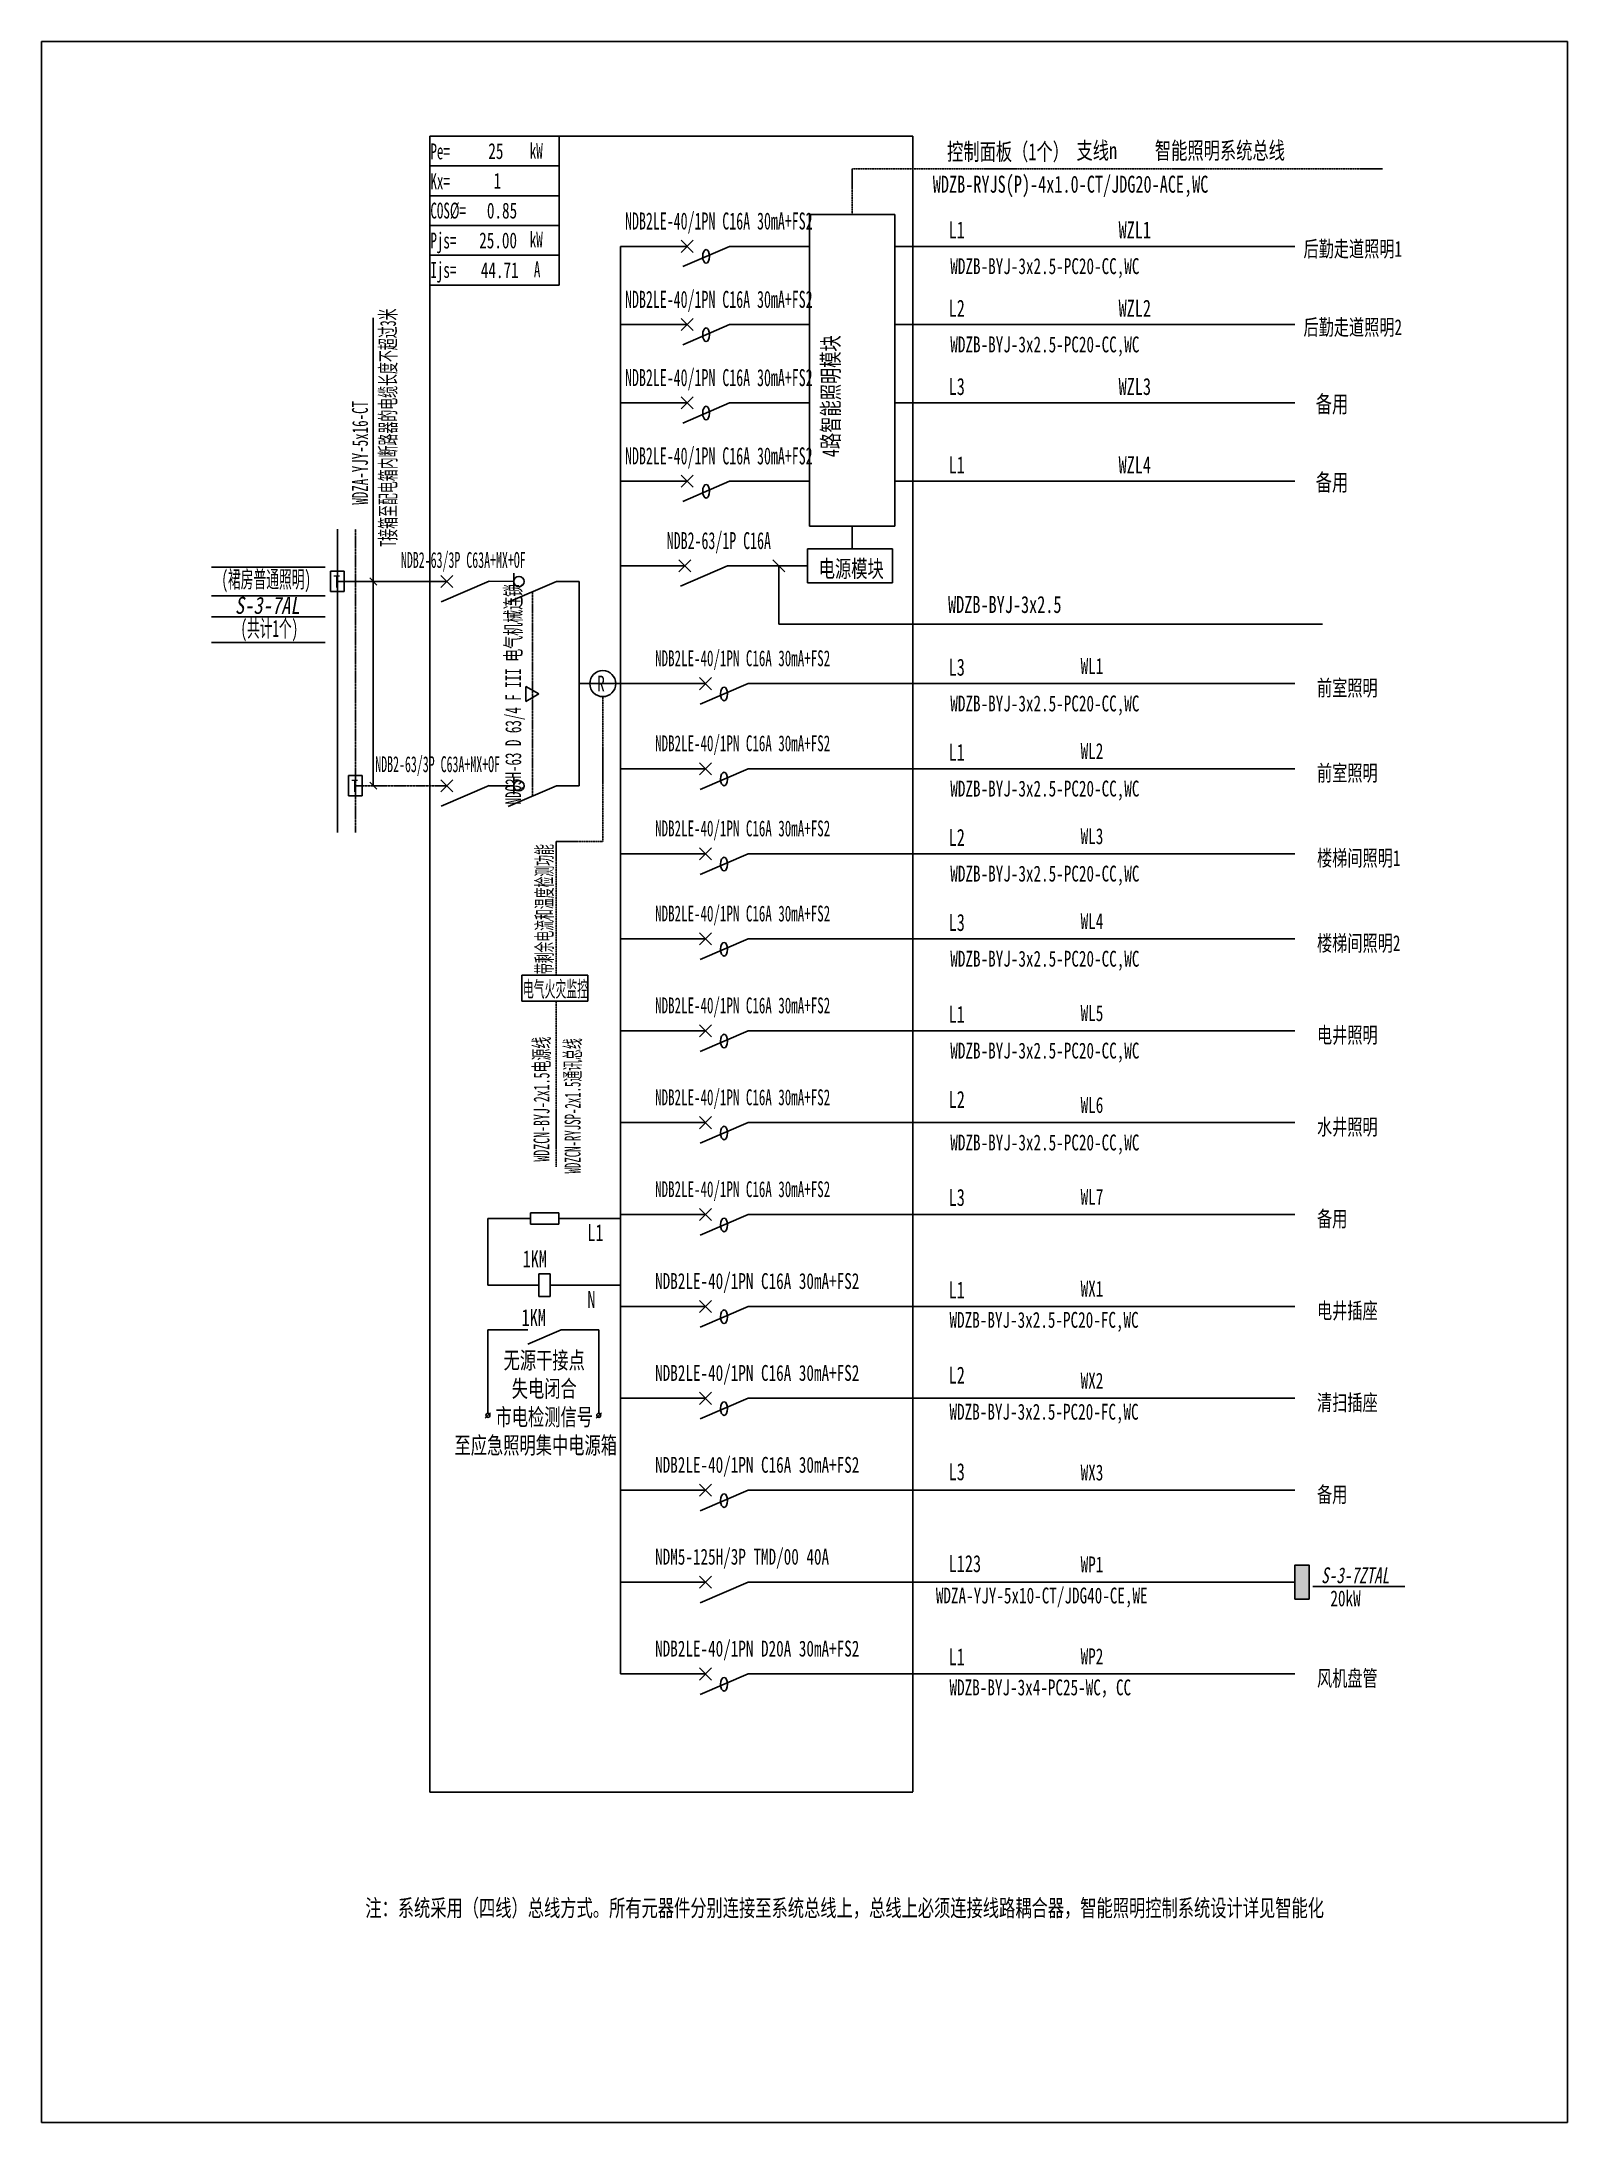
# Model space of a CAD drawing. Extents: x 235720 to 237682, y 325862 to 328536.
import ezdxf
from ezdxf.enums import TextEntityAlignment as Align

# ---------------------------------------------------------------- set-up
doc = ezdxf.new("R2010")
doc.units = 0
doc.header["$MEASUREMENT"] = 0
for name, pattern in [('DASH', [0.35, 0.25, -0.1]), ('DASHDOT', [1, 0.5, -0.25, 0, -0.25]), ('DASHDOT2', [0.5, 0.25, -0.125, 0, -0.125]), ('DASHDOTX2', [2, 1, -0.5, 0, -0.5]), ('DASHED', [0.75, 0.5, -0.25])]:
    doc.linetypes.add(name, pattern=pattern)
for name, color, linetype in [('D_E_Eqpm(强电设备)', 100, 'Continuous'), ('D_E_Eqpm（强电设备）', 100, 'Continuous'), ('D_E_Text(强电文字)', 51, 'Continuous'), ('D_E_Text（强电文字）', 51, 'Continuous'), ('D_E_Tray（强电普通桥架）', 51, 'Continuous'), ('D_E_Wire(强电线缆)', 10, 'Continuous'), ('D_E_WireEm（强电应急照明线缆）', 10, 'DASHED'), ('D_E_Wire（强电线缆）', 10, 'Continuous'), ('D_El_Eqpm（弱电设备）', 100, 'Continuous'), ('D_El_Text（弱电文字）', 51, 'Continuous'), ('DQ-漏电火灾', 80, 'Continuous'), ('DQ_Eqpm', 100, 'Continuous'), ('E_E_Eqpm（强电设备）', 100, 'Continuous'), ('E_E_Wire（强电线缆）', 10, 'Continuous'), ('FL04GGFW_E72-配电箱系统图-塔楼部分$0$D_E_Text（强电文字）', 51, 'Continuous'), ('FL09U293_E72-地下室配电箱系统图$0$D_E_Eqpm（强电设备）', 100, 'Continuous'), ('系统图', 220, 'Continuous')]:
    doc.layers.add(name, color=color, linetype=linetype)
doc.styles.add('FL04GGFW_E72-配电箱系统图-塔楼部分$0$电气', font='', dxfattribs={"width": 0.7})
doc.styles.add('电气', font='', dxfattribs={"width": 0.7})
doc.styles.add('电气箱', font='simhei.ttf', dxfattribs={"width": 0.8, "oblique": 10})
doc.styles.get('FL04GGFW_E72-配电箱系统图-塔楼部分$0$电气').set_extended_font_data('SimSun')
doc.styles.get('电气').set_extended_font_data('SimSun')

msp = doc.modelspace()

# ---------------------------------------------------------------- hatches: boundary and pattern name
at = {"layer": 'D_E_Eqpm（强电设备）'}
msp.add_hatch(color=51, dxfattribs=at).paths.add_polyline_path([(237331.4, 326577.8), (237349.6, 326577.8), (237349.6, 326534.1), (237331.4, 326534.1)])

# ---------------------------------------------------------------- linework, layer by layer
at = {"linetype": 'DASHED'}
for p, q in [((236219.6, 328414.5, 0), (236840.2, 328414.5, 0)), ((236219.6, 326285.8, 0), (236219.6, 328414.5, 0)), ((236840.2, 328414.5, 0), (236840.2, 326285.8, 0)), ((236840.2, 326285.8, 0), (236219.6, 326285.8, 0))]:
    msp.add_line(p, q, dxfattribs=at)
for p, q in [((235939, 327860.6, 0), (236084.9, 327860.6, 0)), ((235939, 327823.8, 0), (236084.9, 327823.8, 0)), ((235939, 327796.5, 0), (236084.9, 327796.5, 0)), ((235939, 327763.5, 0), (236084.9, 327763.5, 0))]:
    msp.add_line(p, q)
at = {"layer": 'D_E_Eqpm(强电设备)'}
for p, q in [((236233.5, 327834.3, 0), (236248.9, 327849.7, 0)), ((236248.9, 327834.3, 0), (236233.5, 327849.7, 0)), ((236233.5, 327571.8, 0), (236248.9, 327587.2, 0)), ((236248.9, 327571.8, 0), (236233.5, 327587.2, 0))]:
    msp.add_line(p, q, dxfattribs=at)
at = {"layer": 'D_E_Eqpm（强电设备）'}
for p, q in [((236816.9, 328313.6, 0), (236707.5, 328313.6, 0)), ((236707.5, 328313.6, 0), (236707.5, 327913, 0)), ((236816.9, 327913, 0), (236816.9, 328313.6, 0)), ((236707.5, 327913, 0), (236816.9, 327913, 0)), ((236704.7, 327884, 0), (236814.1, 327884, 0)), ((236704.7, 327840.2, 0), (236704.7, 327884, 0)), ((236814.1, 327884, 0), (236814.1, 327840.2, 0)), ((236382.1, 327842, 0), (236320.3, 327815.5, 0)), ((236327.4, 327831.1, 0), (236327.4, 327852.9, 0)), ((236814.1, 327840.2, 0), (236704.7, 327840.2, 0)), ((236359.6, 327697.5, 0), (236342.8, 327707.3, 0)), ((236342.8, 327707.3, 0), (236342.8, 327687.8, 0)), ((236566.1, 327703, 0), (236581.5, 327718.5, 0)), ((236581.5, 327703, 0), (236566.1, 327718.5, 0)), ((236628.5, 327710.8, 0), (236566.8, 327684.3, 0)), ((236342.8, 327687.8, 0), (236359.6, 327697.5, 0)), ((236566.1, 327593.7, 0), (236581.5, 327609.1, 0)), ((236581.5, 327593.7, 0), (236566.1, 327609.1, 0)), ((236628.5, 327601.4, 0), (236566.8, 327574.9, 0)), ((236382.1, 327579.5, 0), (236320.3, 327553, 0)), ((236327.4, 327568.6, 0), (236327.4, 327590.5, 0)), ((236566.1, 327484.3, 0), (236581.5, 327499.8, 0)), ((236581.5, 327484.3, 0), (236566.1, 327499.8, 0)), ((236628.5, 327492, 0), (236566.8, 327465.6, 0)), ((236566.1, 327374.9, 0), (236581.5, 327390.4, 0)), ((236581.5, 327374.9, 0), (236566.1, 327390.4, 0)), ((236628.5, 327382.6, 0), (236566.8, 327356.2, 0)), ((236566.1, 327256.8, 0), (236581.5, 327272.3, 0)), ((236581.5, 327256.8, 0), (236566.1, 327272.3, 0)), ((236628.5, 327264.5, 0), (236566.8, 327238.1, 0)), ((236566.1, 327138.7, 0), (236581.5, 327154.2, 0)), ((236581.5, 327138.7, 0), (236566.1, 327154.2, 0)), ((236628.5, 327146.5, 0), (236566.8, 327120, 0)), ((236348.7, 327030.7, 0), (236385.1, 327030.7, 0)), ((236348.7, 327016.1, 0), (236348.7, 327030.7, 0)), ((236385.1, 327016.1, 0), (236348.7, 327016.1, 0)), ((236385.1, 327030.7, 0), (236385.1, 327016.1, 0)), ((236566.1, 327020.6, 0), (236581.5, 327036.1, 0)), ((236581.5, 327020.6, 0), (236566.1, 327036.1, 0)), ((236628.5, 327028.4, 0), (236566.8, 327001.9, 0)), ((236374.2, 326952.2, 0), (236359.6, 326952.2, 0)), ((236359.6, 326952.2, 0), (236359.6, 326923, 0)), ((236374.2, 326923, 0), (236374.2, 326952.2, 0)), ((236359.6, 326923, 0), (236374.2, 326923, 0)), ((236566.1, 326902.5, 0), (236581.5, 326918, 0)), ((236581.5, 326902.5, 0), (236566.1, 326918, 0)), ((236628.5, 326910.3, 0), (236566.8, 326883.8, 0)), ((236388.4, 326880.1, 0), (236345.3, 326861.6, 0)), ((236566.1, 326784.4, 0), (236581.5, 326799.9, 0)), ((236581.5, 326784.4, 0), (236566.1, 326799.9, 0)), ((236290.7, 326766.7, 0), (236297.6, 326773.7, 0)), ((236433.1, 326766.7, 0), (236440.1, 326773.7, 0)), ((236628.5, 326792.2, 0), (236566.8, 326765.7, 0)), ((236566.1, 326666.3, 0), (236581.5, 326681.8, 0)), ((236581.5, 326666.3, 0), (236566.1, 326681.8, 0)), ((236628.5, 326674.1, 0), (236566.8, 326647.6, 0)), ((236566.1, 326548.2, 0), (236581.5, 326563.7, 0)), ((236581.5, 326548.2, 0), (236566.1, 326563.7, 0)), ((236628.5, 326556, 0), (236566.8, 326529.5, 0)), ((236566.1, 326430.1, 0), (236581.5, 326445.6, 0)), ((236581.5, 326430.1, 0), (236566.1, 326445.6, 0)), ((236628.5, 326437.9, 0), (236566.8, 326411.4, 0))]:
    msp.add_line(p, q, dxfattribs=at)
at = {"layer": 'D_E_Eqpm（强电设备）', "linetype": 'DASH'}
msp.add_line((236351.2, 327566.3, 0), (236351.2, 327828.8, 0), dxfattribs=at)
at = {"layer": 'D_E_Eqpm（强电设备）', "elevation": 0}
msp.add_lwpolyline([(237349.6, 326534.1), (237349.6, 326577.8), (237331.4, 326577.8), (237331.4, 326534.1)], close=True, dxfattribs=at)
at = {"layer": 'D_E_Eqpm（强电设备）'}
for centre, radius in [((236334, 327842, 0), 6.65), ((236334, 327579.5, 0), 6.65), ((236294.1, 326770.2, 0), 2.62), ((236436.6, 326770.2, 0), 2.62)]:
    msp.add_circle(centre, radius, dxfattribs=at)
for centre in [(236574.6, 328259.9, 0), (236574.6, 328159.3, 0), (236574.6, 328058.6, 0), (236574.6, 327958, 0), (236597.6, 327697.5, 0), (236597.6, 327588.2, 0), (236597.6, 327478.8, 0), (236597.6, 327369.4, 0), (236597.6, 327251.3, 0), (236597.6, 327133.2, 0), (236597.6, 327015.1, 0), (236597.6, 326897, 0), (236597.6, 326778.9, 0), (236597.6, 326660.8, 0), (236597.6, 326424.6, 0)]:
    msp.add_ellipse(centre, major_axis=(0, 8.81), ratio=0.500475, dxfattribs=at)
at = {"layer": 'D_E_Text(强电文字)', "color": 51}
for p, q in [((236146.8, 327579.5, 0), (236146.8, 328181.1, 0)), ((236142.3, 327846.6, 0), (236151.4, 327837.4, 0)), ((236142.3, 327584.1, 0), (236151.4, 327575, 0))]:
    msp.add_line(p, q, dxfattribs=at)
at = {"layer": 'D_E_Text（强电文字）'}
for p, q in [((236219.6, 328414.5, 0), (236385.5, 328414.5, 0)), ((236219.6, 328414.5, 0), (236219.6, 328223.1, 0)), ((236385.5, 328414.5, 0), (236385.5, 328223.1, 0)), ((236219.6, 328376.2, 0), (236385.5, 328376.2, 0)), ((236219.6, 328337.9, 0), (236385.5, 328337.9, 0)), ((236219.6, 328299.7, 0), (236385.5, 328299.7, 0)), ((236219.6, 328261.4, 0), (236385.5, 328261.4, 0)), ((236219.6, 328223.1, 0), (236385.5, 328223.1, 0)), ((237472.4, 326550.3, 0), (237354.4, 326550.3, 0))]:
    msp.add_line(p, q, dxfattribs=at)
at = {"layer": 'D_E_Wire(强电线缆)'}
for p, q in [((236464.4, 326437.9, 0), (236464.4, 328272.8, 0)), ((236100.6, 327519.3, 0), (236100.6, 327909.5, 0)), ((236100.6, 327842, 0), (236241.2, 327842, 0))]:
    msp.add_line(p, q, dxfattribs=at)
at = {"layer": 'D_E_Wire(强电线缆)', "color": 10}
for p, q in [((236464.4, 328272.8, 0), (236550.1, 328272.8, 0)), ((236604.8, 328272.8, 0), (236707.5, 328272.8, 0)), ((236816.9, 328272.8, 0), (237331.4, 328272.8, 0)), ((236464.4, 328172.2, 0), (236550.1, 328172.2, 0)), ((236604.8, 328172.2, 0), (236707.5, 328172.2, 0)), ((236816.9, 328172.2, 0), (237331.4, 328172.2, 0)), ((236464.4, 328071.6, 0), (236550.1, 328071.6, 0)), ((236604.8, 328071.6, 0), (236707.5, 328071.6, 0)), ((236816.9, 328071.6, 0), (237331.4, 328071.6, 0)), ((236464.4, 327970.9, 0), (236550.1, 327970.9, 0)), ((236604.8, 327970.9, 0), (236707.5, 327970.9, 0)), ((236816.9, 327970.9, 0), (237331.4, 327970.9, 0)), ((236464.4, 327862.1, 0), (236547.2, 327862.1, 0)), ((236601.9, 327862.1, 0), (236704.7, 327862.1, 0)), ((236628.5, 327382.6, 0), (236807.1, 327382.6, 0)), ((236807.1, 327382.6, 0), (237331.4, 327382.6, 0))]:
    msp.add_line(p, q, dxfattribs=at)
at = {"layer": 'D_E_Wire(强电线缆)', "linetype": 'DASH'}
for p, q in [((236123.9, 327519.3, 0), (236123.9, 327909.5, 0)), ((236123.9, 327579.5, 0), (236241.2, 327579.5, 0))]:
    msp.add_line(p, q, dxfattribs=at)
at = {"layer": 'D_E_WireEm（强电应急照明线缆）'}
msp.add_line((236327.4, 327579.5, 0), (236294.8, 327579.5, 0), dxfattribs=at)
at = {"layer": 'D_E_Wire（强电线缆）', "linetype": 'DASHDOT2'}
for p, q in [((236762.2, 328372.6, 0), (237443.7, 328372.6, 0)), ((236762.2, 328313.6, 0), (236762.2, 328372.6, 0))]:
    msp.add_line(p, q, dxfattribs=at)
at = {"layer": 'D_E_Wire（强电线缆）'}
for p, q in [((236295.7, 327842.4, 0), (236327.4, 327842, 0)), ((236382.1, 327842, 0), (236411.6, 327842, 0)), ((236411.6, 327579.5, 0), (236411.6, 327842, 0)), ((236411.6, 327710.8, 0), (236464.4, 327710.8, 0)), ((236464.4, 327710.8, 0), (236573.8, 327710.8, 0)), ((236628.5, 327710.8, 0), (237331.4, 327710.8, 0)), ((236464.4, 327601.4, 0), (236573.8, 327601.4, 0)), ((236628.5, 327601.4, 0), (237331.4, 327601.4, 0)), ((236382.1, 327579.5, 0), (236411.6, 327579.5, 0)), ((236464.4, 327492, 0), (236573.8, 327492, 0)), ((236628.5, 327492, 0), (237331.4, 327492, 0)), ((236464.4, 327382.6, 0), (236573.8, 327382.6, 0)), ((236464.4, 327264.5, 0), (236573.8, 327264.5, 0)), ((236628.5, 327264.5, 0), (237331.4, 327264.5, 0)), ((236464.4, 327146.5, 0), (236573.8, 327146.5, 0)), ((236628.5, 327146.5, 0), (237331.4, 327146.5, 0)), ((236464.4, 327028.4, 0), (236573.8, 327028.4, 0)), ((236628.5, 327028.4, 0), (237331.4, 327028.4, 0)), ((236464.4, 326910.3, 0), (236573.8, 326910.3, 0)), ((236628.5, 326910.3, 0), (237331.4, 326910.3, 0)), ((236464.4, 326792.2, 0), (236573.8, 326792.2, 0)), ((236628.5, 326792.2, 0), (237331.4, 326792.2, 0)), ((236464.4, 326674.1, 0), (236573.8, 326674.1, 0)), ((236628.5, 326674.1, 0), (237331.4, 326674.1, 0)), ((236464.4, 326556, 0), (236573.8, 326556, 0)), ((236628.5, 326556, 0), (237331.4, 326556, 0)), ((236464.4, 326437.9, 0), (236573.8, 326437.9, 0)), ((236628.5, 326437.9, 0), (237331.4, 326437.9, 0))]:
    msp.add_line(p, q, dxfattribs=at)
at = {"layer": 'D_E_Wire（强电线缆）', "ltscale": 3.5}
for p, q in [((236294.1, 327023.4, 0), (236348.7, 327023.4, 0)), ((236294.1, 327023.4, 0), (236294.1, 326937.6, 0)), ((236385.1, 327023.4, 0), (236464.4, 327023.4, 0)), ((236359.6, 326937.6, 0), (236294.1, 326937.6, 0)), ((236464.4, 326937.6, 0), (236374.2, 326937.6, 0)), ((236294.1, 326880.1, 0), (236345.3, 326880.1, 0)), ((236294.1, 326880.1, 0), (236294.1, 326772.8, 0)), ((236388.4, 326880.1, 0), (236436.6, 326880.1, 0)), ((236436.6, 326880.1, 0), (236436.6, 326772.8, 0))]:
    msp.add_line(p, q, dxfattribs=at)
at = {"layer": 'D_El_Eqpm（弱电设备）', "color": 3}
for p, q in [((236337.6, 327336.2, 0), (236422.7, 327336.2, 0)), ((236337.6, 327302.8, 0), (236337.6, 327336.2, 0)), ((236422.7, 327336.2, 0), (236422.7, 327302.8, 0)), ((236422.7, 327302.8, 0), (236337.6, 327302.8, 0)), ((236422.7, 327302.8, 0), (236337.6, 327302.8, 0))]:
    msp.add_line(p, q, dxfattribs=at)
at = {"layer": 'DQ-漏电火灾', "linetype": 'DASHDOT', "ltscale": 0.5}
for p, q in [((236441.7, 327694.1, 0), (236441.7, 327507.7, 0)), ((236382, 327507.7, 0), (236382, 327336.2, 0)), ((236382, 327507.7, 0), (236441.7, 327507.7, 0)), ((236382, 327089.7, 0), (236382, 327302.8, 0))]:
    msp.add_line(p, q, dxfattribs=at)
at = {"layer": 'DQ-漏电火灾', "color": 3}
msp.add_circle((236441.7, 327710.8, 0), 16.7, dxfattribs=at)
at = {"layer": 'DQ_Eqpm'}
for p, q in [((236109.3, 327855.4, 0), (236091.8, 327855.4, 0)), ((236091.8, 327855.4, 0), (236091.8, 327829.1, 0)), ((236109.3, 327829.1, 0), (236109.3, 327855.4, 0)), ((236091.8, 327829.1, 0), (236109.3, 327829.1, 0)), ((236132.6, 327592.9, 0), (236115.1, 327592.9, 0)), ((236115.1, 327592.9, 0), (236115.1, 327566.7, 0)), ((236132.6, 327566.7, 0), (236132.6, 327592.9, 0)), ((236115.1, 327566.7, 0), (236132.6, 327566.7, 0))]:
    msp.add_line(p, q, dxfattribs=at)
at = {"layer": 'E_E_Eqpm（强电设备）', "color": 100}
for p, q in [((236542.4, 328265.1, 0), (236557.8, 328280.6, 0)), ((236557.8, 328265.1, 0), (236542.4, 328280.6, 0)), ((236544.5, 328247, 0), (236604.8, 328272.8, 0)), ((236542.4, 328164.5, 0), (236557.8, 328179.9, 0)), ((236557.8, 328164.5, 0), (236542.4, 328179.9, 0)), ((236544.5, 328146.3, 0), (236604.8, 328172.2, 0)), ((236542.4, 328063.8, 0), (236557.8, 328079.3, 0)), ((236557.8, 328063.8, 0), (236542.4, 328079.3, 0)), ((236544.5, 328045.7, 0), (236604.8, 328071.6, 0)), ((236542.4, 327963.2, 0), (236557.8, 327978.7, 0)), ((236557.8, 327963.2, 0), (236542.4, 327978.7, 0)), ((236544.5, 327945.1, 0), (236604.8, 327970.9, 0)), ((236539.5, 327854.3, 0), (236555, 327869.8, 0)), ((236555, 327854.3, 0), (236539.5, 327869.8, 0)), ((236541.6, 327836.2, 0), (236601.9, 327862.1, 0))]:
    msp.add_line(p, q, dxfattribs=at)
at = {"layer": 'E_E_Wire（强电线缆）'}
msp.add_line((236762.2, 327913, 0), (236762.2, 327884, 0), dxfattribs=at)
at = {"layer": 'FL04GGFW_E72-配电箱系统图-塔楼部分$0$D_E_Text（强电文字）'}
for p, q in [((236675.8, 327854.3, 0), (236660.3, 327869.8, 0)), ((236668, 327862.1, 0), (236668, 327787.2, 0)), ((236668, 327787.2, 0), (237366.8, 327787.2, 0))]:
    msp.add_line(p, q, dxfattribs=at)
at = {"layer": 'FL09U293_E72-地下室配电箱系统图$0$D_E_Eqpm（强电设备）'}
for p, q in [((236295.7, 327842.4, 0), (236234.2, 327816, 0)), ((236295.7, 327579.9, 0), (236234.2, 327553.5, 0))]:
    msp.add_line(p, q, dxfattribs=at)
at = {"layer": '系统图', "ltscale": 9973.992009}
msp.add_lwpolyline([(235720.5, 328536), (237681.5, 328536), (237681.5, 325861.5), (235720.5, 325861.5)], close=True, dxfattribs=at)

# ---------------------------------------------------------------- texts
at = {"layer": 'D_E_Text(强电文字)', "style": 'FL04GGFW_E72-配电箱系统图-塔楼部分$0$电气', "width": 0.6}
for s, p in [('NDB2LE-40/1PN C16A 30mA+FS2', (236590.9, 328294.5, 0)), ('NDB2LE-40/1PN C16A 30mA+FS2', (236590.9, 328193.8, 0)), ('NDB2LE-40/1PN C16A 30mA+FS2', (236590.9, 328093.2, 0)), ('NDB2LE-40/1PN C16A 30mA+FS2', (236590.9, 327992.6, 0)), ('NDB2-63/1P C16A', (236590.9, 327883.7, 0))]:
    msp.add_text(s, height=21.874, dxfattribs=at).set_placement(p, align=Align.CENTER)
at = {"layer": 'D_E_Text(强电文字)', "color": 51, "style": 'FL04GGFW_E72-配电箱系统图-塔楼部分$0$电气', "width": 0.7}
for s, p in [('L1', (236886.3, 328283.1, 0)), ('L2', (236886.3, 328182.4, 0)), ('L3', (236886.3, 328081.8, 0)), ('L1', (236886.3, 327981.1, 0)), ('L3', (236886.3, 327721, 0)), ('L1', (236886.3, 327611.6, 0)), ('L2', (236886.3, 327502.2, 0)), ('L3', (236886.3, 327392.9, 0)), ('L1', (236886.3, 327274.8, 0)), ('L2', (236886.3, 327165.4, 0)), ('L3', (236886.3, 327039.5, 0)), ('L1', (236886.3, 326920.5, 0)), ('L2', (236886.3, 326811.1, 0)), ('L3', (236886.3, 326686.9, 0)), ('L123', (236886.3, 326568.8, 0)), ('L1', (236886.3, 326449, 0))]:
    msp.add_text(s, height=21.87, dxfattribs=at).set_placement(p)
at = {"layer": 'D_E_Text(强电文字)', "style": 'FL04GGFW_E72-配电箱系统图-塔楼部分$0$电气', "width": 0.7}
for s, height, p in [('WZL1', 21.87, (237104.7, 328283.1, 0)), ('WDZB-BYJ-3x2.5-PC20-CC,WC', 20.416, (236888.4, 328237.2, 0)), ('WZL2', 21.87, (237104.7, 328182.4, 0)), ('WDZB-BYJ-3x2.5-PC20-CC,WC', 20.416, (236888.4, 328136.6, 0)), ('WZL3', 21.87, (237104.7, 328081.8, 0)), ('WZL4', 21.87, (237104.7, 327981.1, 0)), ('WDZB-BYJ-3x2.5', 21.874, (236885.5, 327801.6, 0)), ('WDZB-BYJ-3x2.5-PC20-CC,WC', 20.416, (236888.4, 327675.1, 0)), ('WDZB-BYJ-3x2.5-PC20-CC,WC', 20.416, (236888.4, 327565.7, 0)), ('WDZB-BYJ-3x2.5-PC20-CC,WC', 20.416, (236888.4, 327456.4, 0)), ('WDZB-BYJ-3x2.5-PC20-CC,WC', 20.416, (236888.4, 327347, 0)), ('WDZB-BYJ-3x2.5-PC20-CC,WC', 20.416, (236888.4, 327228.9, 0)), ('WDZB-BYJ-3x2.5-PC20-CC,WC', 20.416, (236888.4, 327110.8, 0)), ('注：系统采用（四线）总线方式。所有元器件分别连接至系统总线上，总线上必须连接线路耦合器，智能照明控制系统设计详见智能化', 21.874, (236136.5, 326126.2, 0))]:
    msp.add_text(s, height=height, dxfattribs=at).set_placement(p)
at = {"layer": 'D_E_Text(强电文字)', "color": 51, "style": '电气'}
for s, width, p in [('T接箱至配电箱内断路器的电缆长度不超过3米', 0.55, (236175.9, 327886.7, 0)), ('WDZA-YJY-5x16-CT', 0.6, (236139.9, 327940.8, 0))]:
    msp.add_text(s, height=20.416, rotation=90, dxfattribs=dict(at, width=width)).set_placement(p)
at = {"layer": 'D_E_Text(强电文字)', "color": 51, "style": '电气', "width": 0.7}
for p in [(237379, 328059.2, 0), (237379, 327958.6, 0)]:
    msp.add_text('备用', height=21.87, dxfattribs=at).set_placement(p, align=Align.CENTER)
at = {"layer": 'D_E_Text（强电文字）', "linetype": 'Continuous', "style": '电气', "width": 0.6}
for s, height, p in [('Pe=', 20.42, (236220.2, 328384.7, 0)), ('kW', 20.42, (236347.9, 328385.4, 0)), ('Kx=', 20.42, (236220.2, 328346.3, 0)), ('COS%%C=', 20.42, (236220.2, 328308.6, 0)), ('Pjs=', 20.42, (236220.2, 328270.1, 0)), ('kW', 20.42, (236347.9, 328271.4, 0)), ('Ijs=', 20.42, (236220.2, 328232.3, 0)), ('A', 20.4, (236353.2, 328233.1, 0))]:
    msp.add_text(s, height=height, dxfattribs=at).set_placement(p)
at = {"layer": 'D_E_Text（强电文字）', "style": '电气'}
for s, height, width, p in [('25', 20.42, 0.7, (236294.6, 328385.1, 0)), ('1', 20.4, 0.7, (236301.4, 328346.9, 0)), (' 0.85', 20.42, 0.7, (236283.1, 328308.6, 0)), ('后勤走道照明1', 20.42, 0.7, (237342.3, 328259.4, 0)), ('后勤走道照明2', 20.42, 0.7, (237342.3, 328158.7, 0)), ('电源模块', 21.87, 0.7, (236719.3, 327847.5, 0)), ('NDB2LE-40/1PN C16A 30mA+FS2', 20.416, 0.6, (236509, 327733.2, 0)), ('WL1', 20.42, 0.7, (237055.9, 327723.3, 0)), ('前室照明', 20.42, 0.7, (237359.7, 327695.1, 0)), ('NDB2LE-40/1PN C16A 30mA+FS2', 20.416, 0.6, (236509, 327623.9, 0)), ('WL2', 20.42, 0.7, (237055.9, 327613.9, 0)), ('前室照明', 20.42, 0.7, (237359.7, 327585.7, 0)), ('NDB2LE-40/1PN C16A 30mA+FS2', 20.416, 0.6, (236509, 327514.5, 0)), ('WL3', 20.42, 0.7, (237055.9, 327504.5, 0)), ('楼梯间照明1', 20.42, 0.7, (237359.7, 327476.4, 0)), ('NDB2LE-40/1PN C16A 30mA+FS2', 20.416, 0.6, (236509, 327405.1, 0)), ('WL4', 20.42, 0.7, (237055.9, 327395.2, 0)), ('楼梯间照明2', 20.42, 0.7, (237359.7, 327367, 0)), ('NDB2LE-40/1PN C16A 30mA+FS2', 20.416, 0.6, (236509, 327287, 0)), ('WL5', 20.42, 0.7, (237055.9, 327277.1, 0)), ('电井照明', 20.42, 0.7, (237359.7, 327248.9, 0)), ('NDB2LE-40/1PN C16A 30mA+FS2', 20.416, 0.6, (236509, 327168.9, 0)), ('WL6', 20.42, 0.7, (237055.9, 327159, 0)), ('水井照明', 20.42, 0.7, (237359.7, 327130.8, 0)), ('NDB2LE-40/1PN C16A 30mA+FS2', 20.416, 0.6, (236509, 327050.8, 0)), ('WL7', 20.42, 0.7, (237055.9, 327040.9, 0)), ('备用', 20.42, 0.7, (237359.7, 327012.7, 0)), ('NDB2LE-40/1PN C16A 30mA+FS2', 20.416, 0.7, (236509, 326932.7, 0)), ('WX1', 20.42, 0.7, (237055.9, 326922.8, 0)), ('电井插座', 20.42, 0.7, (237359.7, 326894.6, 0)), ('WDZB-BYJ-3x2.5-PC20-FC,WC', 20.416, 0.7, (236887.4, 326882.8, 0)), ('NDB2LE-40/1PN C16A 30mA+FS2', 20.416, 0.7, (236509, 326814.6, 0)), ('WX2', 20.42, 0.7, (237055.9, 326804.7, 0)), ('清扫插座', 20.42, 0.7, (237359.7, 326776.5, 0)), ('WDZB-BYJ-3x2.5-PC20-FC,WC', 20.416, 0.7, (236887.4, 326764.7, 0)), ('NDB2LE-40/1PN C16A 30mA+FS2', 20.416, 0.7, (236509, 326696.5, 0)), ('WX3', 20.42, 0.7, (237055.9, 326686.6, 0)), ('备用', 20.42, 0.7, (237359.7, 326658.4, 0)), ('NDM5-125H/3P TMD/00 40A', 20.416, 0.7, (236509, 326578.4, 0)), ('WP1', 20.42, 0.7, (237055.9, 326568.5, 0)), ('WDZA-YJY-5x10-CT/JDG40-CE,WE', 20.416, 0.7, (236869.8, 326528.5, 0)), ('20kW', 20.42, 0.7, (237376.9, 326524.8, 0)), ('NDB2LE-40/1PN D20A 30mA+FS2', 20.416, 0.7, (236509, 326460.3, 0)), ('WP2', 20.42, 0.7, (237055.9, 326450.4, 0)), ('WDZB-BYJ-3x4-PC25-WC，CC', 20.416, 0.7, (236887.4, 326410.4, 0)), ('风机盘管', 20.42, 0.7, (237359.7, 326422.2, 0))]:
    msp.add_text(s, height=height, dxfattribs=dict(at, width=width)).set_placement(p)
at = {"layer": 'D_E_Text（强电文字）', "color": 200, "style": '电气', "width": 0.7}
for s, p in [('25.00', (236282.9, 328270.3, 0)), ('44.71', (236285, 328232, 0))]:
    msp.add_text(s, height=20.42, dxfattribs=at).set_placement(p)
at = {"layer": 'D_E_Text（强电文字）', "style": '电气'}
for s, height, width, p in [('NDB2-63/3P C63A+MX+OF', 20.416, 0.55, (236262.5, 327868.1, 0)), ('(裙房普通照明)', 21.87, 0.55, (236009.2, 327843.7, 0)), ('(共计1个)', 21.87, 0.55, (236013.2, 327780.5, 0)), ('NDB2-63/3P C63A+MX+OF', 20.416, 0.55, (236229.5, 327605.6, 0)), ('电气火灾监控', 20.42, 0.5, (236380.9, 327318.7, 0))]:
    msp.add_text(s, height=height, dxfattribs=dict(at, width=width)).set_placement(p, align=Align.MIDDLE)
at = {"layer": 'D_E_Text（强电文字）', "style": '电气箱', "oblique": 10, "width": 0.8}
msp.add_text('S-3-7AL', height=21.87, dxfattribs=at).set_placement((236010.6, 327811.4, 0), align=Align.MIDDLE)
at = {"layer": 'D_E_Text（强电文字）', "style": '电气', "width": 0.6}
msp.add_text('NDQ3H-63 D 63/4 F III 电气机械连锁', height=20.416, rotation=90, dxfattribs=at).set_placement((236327.6, 327697.3, 0), align=Align.MIDDLE)
at = {"layer": 'D_E_Text（强电文字）', "color": 51, "style": '电气', "width": 0.7}
for s, height, p in [('L1', 21.87, (236421.9, 326994.2, 0)), ('1KM', 21.87, (236338.7, 326960.5, 0)), ('1KM', 21.87, (236337.4, 326885, 0)), ('N', 21.9, (236421.9, 326908.4, 0))]:
    msp.add_text(s, height=height, dxfattribs=at).set_placement(p)
for s, p in [('无源干接点', (236366.5, 326841.1, 0)), ('失电闭合', (236366.5, 326804.7, 0)), ('市电检测信号', (236366.5, 326768.2, 0)), ('至应急照明集中电源箱', (236355.6, 326731.8, 0))]:
    msp.add_text(s, height=21.87, dxfattribs=at).set_placement(p, align=Align.MIDDLE_CENTER)
at = {"layer": 'D_E_Tray（强电普通桥架）', "linetype": 'DASHDOTX2', "style": '电气箱', "oblique": 10, "width": 0.7}
msp.add_text('S-3-7ZTAL', height=20.42, dxfattribs=at).set_placement((237365.1, 326554.5, 0))
at = {"layer": 'D_El_Text（弱电文字）', "color": 1, "style": '电气', "width": 0.5}
msp.add_text('带剩余电流和温度检测功能', height=20.416, rotation=90, dxfattribs=at).set_placement((236376.8, 327337.4, 0))
at = {"layer": 'D_El_Text（弱电文字）', "style": '电气'}
for s, width, p in [('WDZCN-BYJ-2x1.5电源线', 0.55, (236373.2, 327096.4, 0)), ('WDZCN-RYJSP-2x1.5通讯总线', 0.5, (236413.2, 327081.2, 0))]:
    msp.add_text(s, height=20.416, rotation=90, dxfattribs=dict(at, width=width)).set_placement(p)
at = {"layer": 'DQ-漏电火灾', "color": 50, "style": '电气', "width": 0.7}
msp.add_text('R', height=20.4, dxfattribs=at).set_placement((236434.6, 327700.8, 0))
at = {"layer": 'DQ_Eqpm', "color": 51, "style": '电气', "width": 0.8}
for p in [(236095.2, 327834, 0), (236118.5, 327571.5, 0)]:
    msp.add_text('T', height=16, dxfattribs=at).set_placement(p)
at = {"layer": 'FL04GGFW_E72-配电箱系统图-塔楼部分$0$D_E_Text（强电文字）', "style": 'FL04GGFW_E72-配电箱系统图-塔楼部分$0$电气', "width": 0.7}
for s, height, p in [('控制面板（1个）', 21.87, (236884.3, 328383.6, 0)), ('支线n', 21.87, (237050.6, 328385.1, 0)), ('智能照明系统总线', 21.87, (237151.4, 328385.1, 0)), ('WDZB-RYJS(P)-4x1.0-CT/JDG20-ACE,WC', 21.874, (236865.9, 328341.8, 0))]:
    msp.add_text(s, height=height, dxfattribs=at).set_placement(p)
msp.add_text('4路智能照明模块', height=21.87, rotation=90, dxfattribs=at).set_placement((236745.5, 328001.9, 0))

doc.saveas('drawing.dxf')
